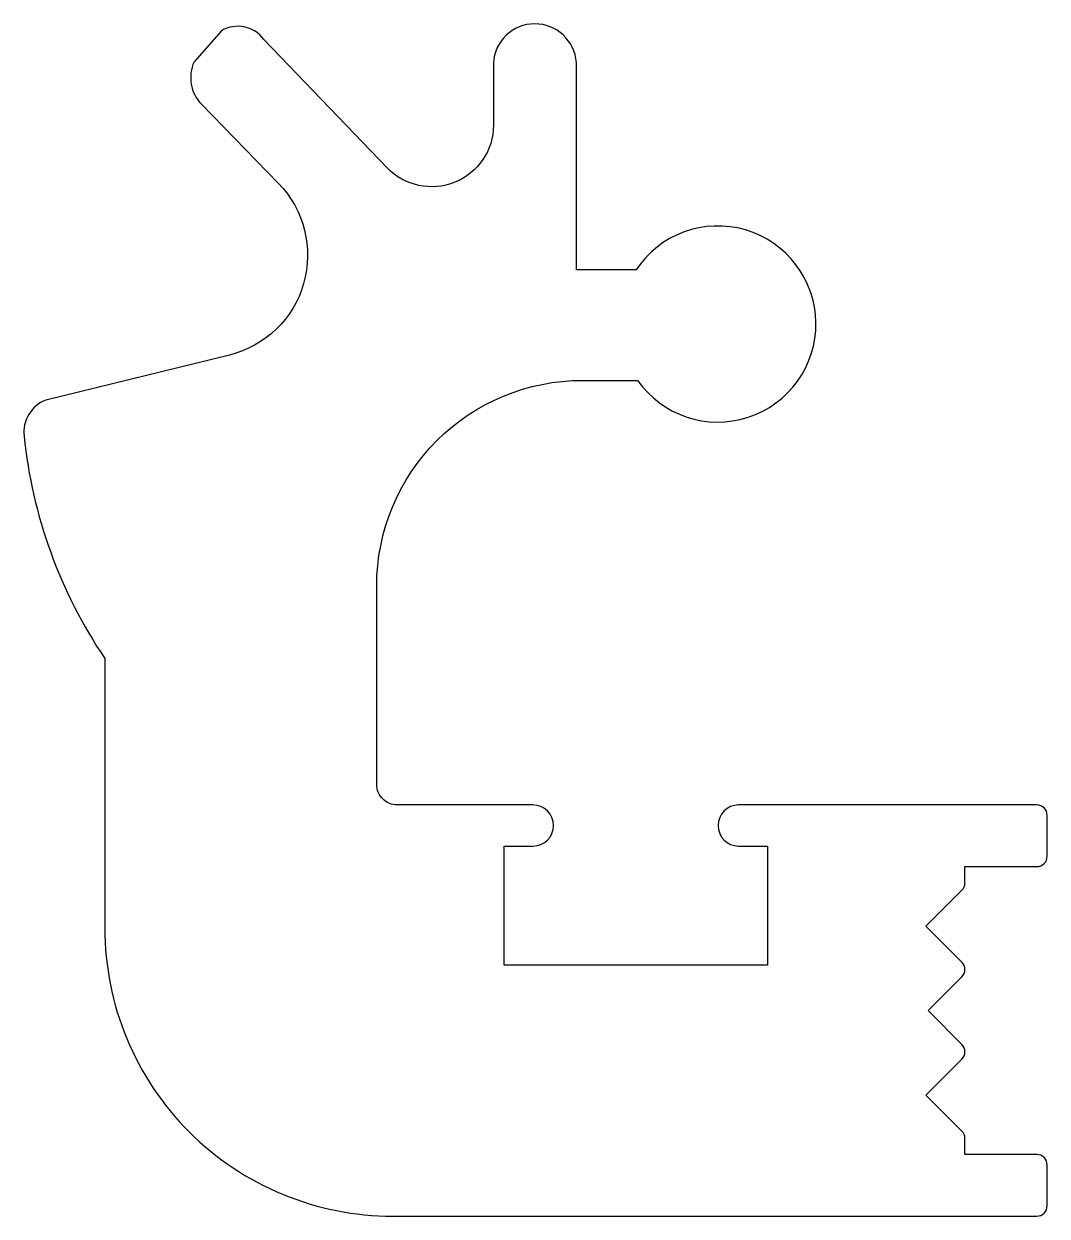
# Model space of a CAD drawing. Extents: x 551.4 to 576.3, y 70.7 to 99.7.
import ezdxf

# ---------------------------------------------------------------- set-up
doc = ezdxf.new("R2010")
doc.units = 0
doc.layers.get('0').update_dxf_attribs({"linetype": 'CONTINUOUS'})

msp = doc.modelspace()

# ---------------------------------------------------------------- linework, layer by layer
msp.add_lwpolyline([(576.313, 80.445, 0.414214), (576.063, 80.695), (568.813, 80.695, 1), (568.813, 79.695), (569.513, 79.695), (569.513, 76.795), (563.113, 76.795), (563.113, 79.695), (563.813, 79.695, 1), (563.813, 80.695), (560.513, 80.695, -0.414214), (560.013, 81.195), (560.013, 86.02, -0.414214), (565.013, 91.02), (566.355, 91.02, 3.24098), (566.318, 93.707), (564.867, 93.707), (564.867, 98.748, 0.939573), (562.851, 98.738), (562.851, 97.228, -0.675501), (560.269, 96.189), (557.271, 99.31, 0.383653), (556.238, 99.522), (555.573, 98.768, 0.307487), (555.755, 97.733), (557.627, 95.807, -0.579415), (556.431, 91.637), (551.97, 90.54, 0.341442), (551.44, 89.665, 0.123671), (553.404, 84.255), (553.404, 77.695, 0.414214), (560.404, 70.695), (576.063, 70.695, 0.414214), (576.313, 70.945), (576.313, 71.945, 0.414214), (576.063, 72.195), (574.313, 72.195), (574.313, 72.589, 0.198912), (574.24, 72.766), (573.365, 73.641), (574.24, 74.516, 0.414214), (574.24, 74.87), (573.417, 75.693), (574.24, 76.516, 0.414214), (574.24, 76.87), (573.365, 77.745), (574.24, 78.62, 0.198912), (574.313, 78.796), (574.313, 79.195), (576.063, 79.195, 0.414214), (576.313, 79.445)], format="xyb", close=True)

doc.saveas('drawing.dxf')
